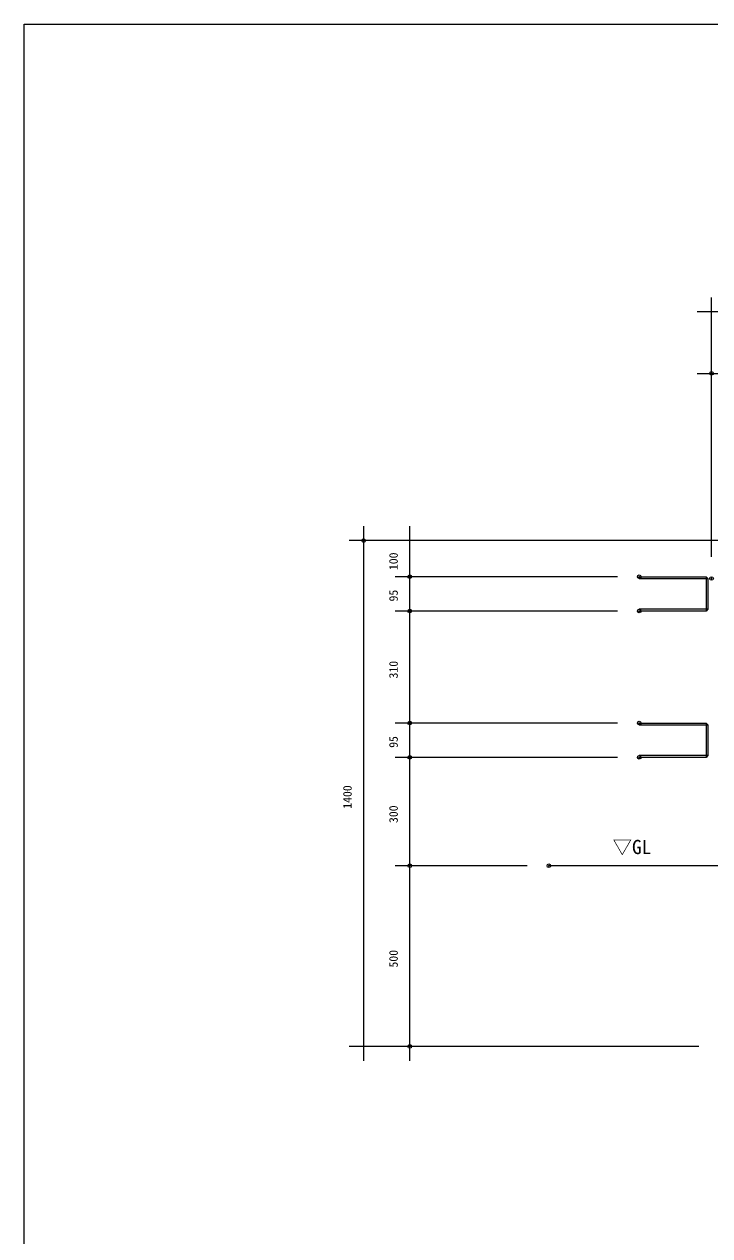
# Model space of a CAD drawing. Units: millimetres, scale not verified. Extents: x -3900 to 3900, y -2750 to 2750.
# Drawn here: x -3900 to -2004, y -603 to 2750 of the extents above; entities that cross this region are included whole.
import ezdxf
from ezdxf.enums import TextEntityAlignment as Align

# ---------------------------------------------------------------- set-up
doc = ezdxf.new("R2010")
doc.units = ezdxf.units.MM
doc.header["$LTSCALE"] = 20
doc.header["$PDMODE"] = 32
doc.header["$PDSIZE"] = 10
doc.layers.add('0-0_0', color=30, linetype='Continuous', lineweight=18)
doc.layers.add('0-1_IMPORTED', color=30, linetype='Continuous', lineweight=18)
doc.layers.add('0-2_DEFPOINTS', color=7, linetype='Continuous')
doc.styles.add('ＭＳ ゴシック', font='')
doc.styles.get('ＭＳ ゴシック').set_extended_font_data('MS Gothic')

# ---------------------------------------------------------------- blocks, each defined once
blk = doc.blocks.new('D19')
at = {"layer": '0-0_0', "color": 7, "lineweight": 9}
for p, q in [((-2827.5, 422.04), (-2827.5, 462.04)), ((-2502.5, 422.04), (-2867.5, 422.04)), ((-2827.5, -77.96), (-2827.5, 422.04)), ((-2027.5, -77.96), (-2867.5, -77.96)), ((-2827.5, -117.96), (-2827.5, -77.96))]:
    blk.add_line(p, q, dxfattribs=at)
at = {"layer": '0-0_0', "color": 7}
for points in [[(-2827.5, 422.04), (-2825.75, 402.04), (-2829.25, 402.04)], [(-2827.5, -77.96), (-2829.25, -57.96), (-2825.75, -57.96)]]:
    blk.add_solid(points, dxfattribs=at)
at = {"layer": '0-2_DEFPOINTS'}
for p in [(-2442.5, 422.04), (-2827.5, -77.96), (-1967.5, -77.96)]:
    blk.add_point(p, dxfattribs=at)
at = {"layer": '0-0_0', "color": 7, "style": 'ＭＳ ゴシック'}
blk.add_text('500', height=23.88, rotation=90, dxfattribs=at).set_placement((-2853.43, 140.29), align=Align.BOTTOM_LEFT)
blk = doc.blocks.new('D20')
at = {"layer": '0-0_0', "color": 7, "lineweight": 9}
for p, q in [((-2827.5, 722.04), (-2827.5, 762.04)), ((-2252.5, 722.04), (-2867.5, 722.04)), ((-2827.5, 422.04), (-2827.5, 722.04)), ((-2502.5, 422.04), (-2867.5, 422.04)), ((-2827.5, 382.04), (-2827.5, 422.04))]:
    blk.add_line(p, q, dxfattribs=at)
at = {"layer": '0-0_0', "color": 7}
for points in [[(-2827.5, 722.04), (-2825.75, 702.04), (-2829.25, 702.04)], [(-2827.5, 422.04), (-2829.25, 442.04), (-2825.75, 442.04)]]:
    blk.add_solid(points, dxfattribs=at)
at = {"layer": '0-2_DEFPOINTS'}
for p in [(-2192.5, 722.04), (-2827.5, 422.04), (-2442.5, 422.04)]:
    blk.add_point(p, dxfattribs=at)
at = {"layer": '0-0_0', "color": 7, "style": 'ＭＳ ゴシック'}
blk.add_text('300', height=23.88, rotation=90, dxfattribs=at).set_placement((-2853.43, 540.29), align=Align.BOTTOM_LEFT)
blk = doc.blocks.new('D21')
at = {"layer": '0-0_0', "color": 7, "lineweight": 9}
for p, q in [((-2827.5, 817.04), (-2827.5, 857.04)), ((-2252.5, 817.04), (-2867.5, 817.04)), ((-2827.5, 722.04), (-2827.5, 817.04)), ((-2252.5, 722.04), (-2867.5, 722.04)), ((-2827.5, 682.04), (-2827.5, 722.04))]:
    blk.add_line(p, q, dxfattribs=at)
at = {"layer": '0-0_0', "color": 7}
for points in [[(-2827.5, 817.04), (-2825.75, 797.04), (-2829.25, 797.04)], [(-2827.5, 722.04), (-2829.25, 742.04), (-2825.75, 742.04)]]:
    blk.add_solid(points, dxfattribs=at)
at = {"layer": '0-2_DEFPOINTS'}
for p in [(-2192.5, 817.04), (-2827.5, 722.04), (-2192.5, 722.04)]:
    blk.add_point(p, dxfattribs=at)
at = {"layer": '0-0_0', "color": 7, "style": 'ＭＳ ゴシック'}
blk.add_text('95', height=23.88, rotation=90, dxfattribs=at).set_placement((-2853.43, 748.37), align=Align.BOTTOM_LEFT)
blk = doc.blocks.new('D22')
at = {"layer": '0-0_0', "color": 7, "lineweight": 9}
for p, q in [((-2827.5, 1127.04), (-2827.5, 1167.04)), ((-2252.5, 1127.04), (-2867.5, 1127.04)), ((-2827.5, 817.04), (-2827.5, 1127.04)), ((-2252.5, 817.04), (-2867.5, 817.04)), ((-2827.5, 777.04), (-2827.5, 817.04))]:
    blk.add_line(p, q, dxfattribs=at)
at = {"layer": '0-0_0', "color": 7}
for points in [[(-2827.5, 1127.04), (-2825.75, 1107.04), (-2829.25, 1107.04)], [(-2827.5, 817.04), (-2829.25, 837.04), (-2825.75, 837.04)]]:
    blk.add_solid(points, dxfattribs=at)
at = {"layer": '0-2_DEFPOINTS'}
for p in [(-2192.5, 1127.04), (-2827.5, 817.04), (-2192.5, 817.04)]:
    blk.add_point(p, dxfattribs=at)
at = {"layer": '0-0_0', "color": 7, "style": 'ＭＳ ゴシック'}
blk.add_text('310', height=23.88, rotation=90, dxfattribs=at).set_placement((-2853.43, 940.29), align=Align.BOTTOM_LEFT)
blk = doc.blocks.new('D23')
at = {"layer": '0-0_0', "color": 7, "lineweight": 9}
for p, q in [((-2827.5, 1222.04), (-2827.5, 1262.04)), ((-2252.5, 1222.04), (-2867.5, 1222.04)), ((-2827.5, 1127.04), (-2827.5, 1222.04)), ((-2252.5, 1127.04), (-2867.5, 1127.04)), ((-2827.5, 1087.04), (-2827.5, 1127.04))]:
    blk.add_line(p, q, dxfattribs=at)
at = {"layer": '0-0_0', "color": 7}
for points in [[(-2827.5, 1222.04), (-2825.75, 1202.04), (-2829.25, 1202.04)], [(-2827.5, 1127.04), (-2829.25, 1147.04), (-2825.75, 1147.04)]]:
    blk.add_solid(points, dxfattribs=at)
at = {"layer": '0-2_DEFPOINTS'}
for p in [(-2192.5, 1222.04), (-2827.5, 1127.04), (-2192.5, 1127.04)]:
    blk.add_point(p, dxfattribs=at)
at = {"layer": '0-0_0', "color": 7, "style": 'ＭＳ ゴシック'}
blk.add_text('95', height=23.88, rotation=90, dxfattribs=at).set_placement((-2853.43, 1153.37), align=Align.BOTTOM_LEFT)
blk = doc.blocks.new('D24')
at = {"layer": '0-0_0', "color": 7, "lineweight": 9}
for p, q in [((-2827.5, 1322.04), (-2827.5, 1362.04)), ((-1857.5, 1322.04), (-2867.5, 1322.04)), ((-2827.5, 1222.04), (-2827.5, 1322.04)), ((-2252.5, 1222.04), (-2867.5, 1222.04)), ((-2827.5, 1182.04), (-2827.5, 1222.04))]:
    blk.add_line(p, q, dxfattribs=at)
at = {"layer": '0-0_0', "color": 7}
for points in [[(-2827.5, 1322.04), (-2825.75, 1302.04), (-2829.25, 1302.04)], [(-2827.5, 1222.04), (-2829.25, 1242.04), (-2825.75, 1242.04)]]:
    blk.add_solid(points, dxfattribs=at)
at = {"layer": '0-2_DEFPOINTS'}
for p in [(-1797.5, 1322.04), (-2827.5, 1222.04), (-2192.5, 1222.04)]:
    blk.add_point(p, dxfattribs=at)
at = {"layer": '0-0_0', "color": 7, "style": 'ＭＳ ゴシック'}
blk.add_text('100', height=23.88, rotation=90, dxfattribs=at).set_placement((-2853.43, 1240.29), align=Align.BOTTOM_LEFT)
blk = doc.blocks.new('D25')
at = {"layer": '0-0_0', "color": 7, "lineweight": 9}
for p, q in [((-2955, 1362.04), (-2955, 1322.04)), ((-1857.5, 1322.04), (-2995, 1322.04)), ((-2955, 1322.04), (-2955, -77.96)), ((-2027.5, -77.96), (-2995, -77.96)), ((-2955, -77.96), (-2955, -117.96))]:
    blk.add_line(p, q, dxfattribs=at)
at = {"layer": '0-0_0', "color": 7}
for points in [[(-2955, 1322.04), (-2953.25, 1302.04), (-2956.75, 1302.04)], [(-2955, -77.96), (-2956.75, -57.96), (-2953.25, -57.96)]]:
    blk.add_solid(points, dxfattribs=at)
at = {"layer": '0-2_DEFPOINTS'}
for p in [(-2955, 1322.04), (-1797.5, 1322.04), (-1967.5, -77.96)]:
    blk.add_point(p, dxfattribs=at)
at = {"layer": '0-0_0', "color": 7, "style": 'ＭＳ ゴシック'}
blk.add_text('1400', height=23.88, rotation=90, dxfattribs=at).set_placement((-2980.93, 579.7), align=Align.BOTTOM_LEFT)
blk = doc.blocks.new('D26')
at = {"layer": '0-0_0', "color": 7, "lineweight": 9}
for p, q in [((-1992.5, 1277.04), (-1992.5, 1824.69)), ((-1742.5, 1382.04), (-1742.5, 1824.69)), ((-2032.5, 1784.69), (-1992.5, 1784.69)), ((-1992.5, 1784.69), (-1742.5, 1784.69)), ((-1742.5, 1784.69), (-1702.5, 1784.69))]:
    blk.add_line(p, q, dxfattribs=at)
at = {"layer": '0-0_0', "color": 7}
for points in [[(-1992.5, 1784.69), (-1972.5, 1786.44), (-1972.5, 1782.94)], [(-1742.5, 1784.69), (-1762.5, 1782.94), (-1762.5, 1786.44)]]:
    blk.add_solid(points, dxfattribs=at)
at = {"layer": '0-2_DEFPOINTS'}
for p in [(-1992.5, 1784.69), (-1742.5, 1322.04), (-1992.5, 1217.04)]:
    blk.add_point(p, dxfattribs=at)
at = {"layer": '0-0_0', "color": 7, "style": 'ＭＳ ゴシック'}
blk.add_text('250', height=23.88, dxfattribs=at).set_placement((-1899.25, 1810.61), align=Align.BOTTOM_LEFT)
blk = doc.blocks.new('D29')
at = {"layer": '0-0_0', "color": 7, "lineweight": 9}
for p, q in [((-1992.5, 1277.04), (-1992.5, 1995)), ((7.5, 1277.04), (7.5, 1995)), ((-1992.5, 1955), (-2032.5, 1955)), ((7.5, 1955), (-1992.5, 1955)), ((47.5, 1955), (7.5, 1955))]:
    blk.add_line(p, q, dxfattribs=at)
at = {"layer": '0-0_0', "color": 7}
for points in [[(-1992.5, 1955), (-1972.5, 1956.75), (-1972.5, 1953.25)], [(7.5, 1955), (-12.5, 1953.25), (-12.5, 1956.75)]]:
    blk.add_solid(points, dxfattribs=at)
at = {"layer": '0-2_DEFPOINTS'}
for p in [(7.5, 1955), (-1992.5, 1217.04), (7.5, 1217.04)]:
    blk.add_point(p, dxfattribs=at)
at = {"layer": '0-0_0', "color": 7, "style": 'ＭＳ ゴシック'}
blk.add_text('2000', height=23.88, dxfattribs=at).set_placement((-1034.83, 1980.93), align=Align.BOTTOM_LEFT)

msp = doc.modelspace()

# ---------------------------------------------------------------- linework, layer by layer
at = {"layer": '0-1_IMPORTED'}
for p, q in [((-2198.5, 1216.04), (-2008.5, 1216.04)), ((-2013.5, 1221.04), (-2013.5, 1126.04)), ((-2008.5, 1131.04), (-2198.5, 1131.04)), ((-2198.5, 811.04), (-2008.5, 811.04)), ((-2013.5, 816.04), (-2013.5, 721.04)), ((-2008.5, 726.04), (-2198.5, 726.04)), ((452, 421.04), (-2448.5, 421.04))]:
    msp.add_line(p, q, dxfattribs=at)
msp.add_lwpolyline([(-3900, 2750), (3900, 2750), (3900, -2750), (-3900, -2750)], close=True, dxfattribs=at)
for points in [[(-2198.5, 1221.04), (-2013.5, 1221.04), (-2008.5, 1216.04), (-2008.5, 1131.04), (-2013.5, 1126.04), (-2198.5, 1126.04)], [(-2198.5, 816.04), (-2013.5, 816.04), (-2008.5, 811.04), (-2008.5, 726.04), (-2013.5, 721.04), (-2198.5, 721.04)]]:
    msp.add_lwpolyline(points, dxfattribs=at)

# ---------------------------------------------------------------- block references
for name in ['D29', 'D26', 'D25', 'D24', 'D23', 'D22', 'D21', 'D20', 'D19']:
    msp.add_blockref(name, (-6, -1), dxfattribs=at)

# ---------------------------------------------------------------- texts
at = {"layer": '0-1_IMPORTED', "color": 7, "style": 'ＭＳ ゴシック'}
msp.add_text('▽GL', height=39.38, dxfattribs=at).set_placement((-2272.36, 441.51), align=Align.BOTTOM_LEFT)

doc.saveas('drawing.dxf')
